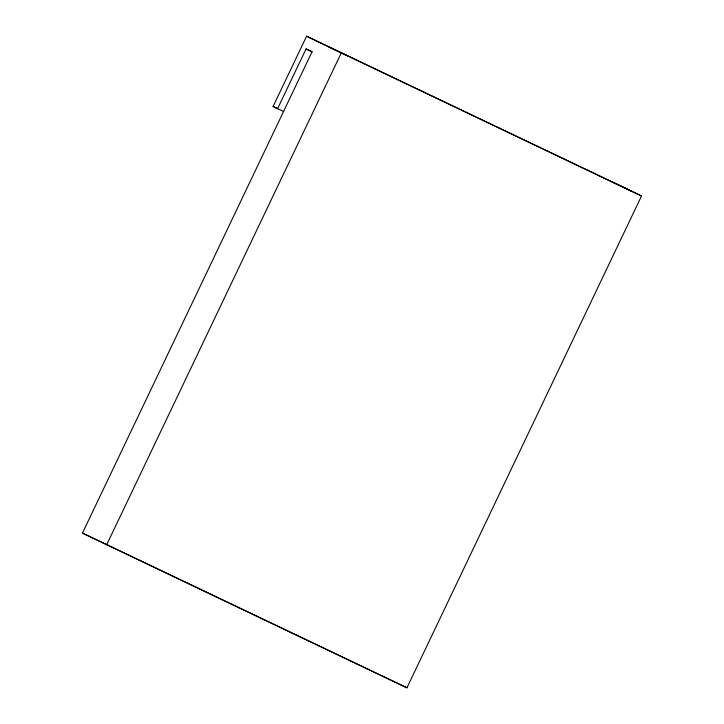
<?xml version="1.0" encoding="UTF-8"?>
<svg xmlns="http://www.w3.org/2000/svg" width="724" height="724" viewBox="0 0 724 724"><rect width="100%" height="100%" fill="white"/><g stroke="black" fill="none" stroke-linecap="round" stroke-linejoin="round"><path stroke-width="1.09" d="M273.084 106.473L306.605 36.2L641.536 195.969L406.942 687.8L82.464 533.09L312.026 51.811L306.089 48.942L277.6 108.663L273.084 106.473L283.708 111.568M106.672 544.792L341.266 52.961M328.153 46.553L641.536 195.969M306.089 48.942L312.198 51.847M82.464 533.09L406.942 687.8M611.735 181.624L630.993 190.928M306.605 36.2L347.402 55.866"/></g></svg>
